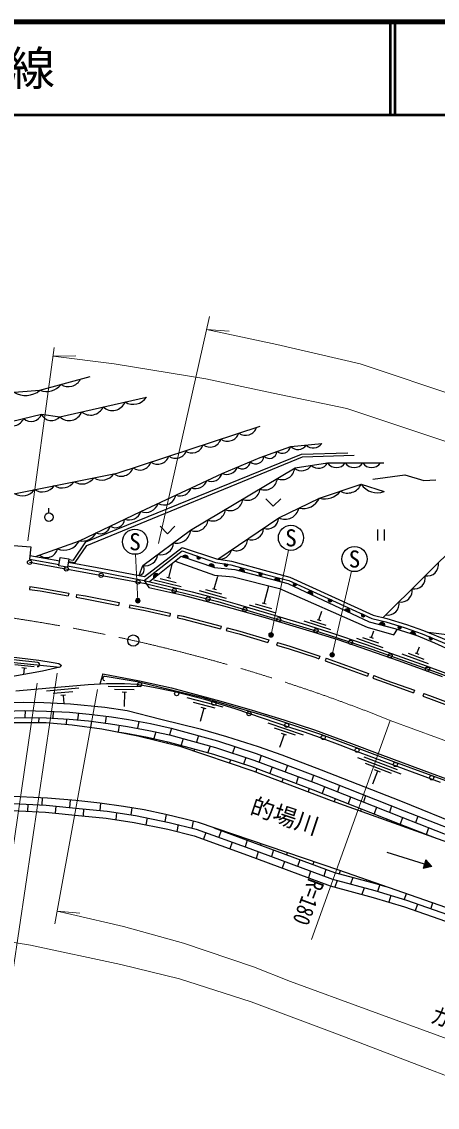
# Model space of a CAD drawing. Units: millimetres at full size, sheet at 1:1000; details may follow other scales. Extents: x 40000 to 680000, y 20000 to 380000.
# Drawn here: x 258173 to 302807, y 263480 to 380000 of the extents above; entities that cross this region are included whole.
import ezdxf
from ezdxf.enums import TextEntityAlignment as Align

# ---------------------------------------------------------------- set-up
doc = ezdxf.new("R2010")
doc.units = ezdxf.units.MM
doc.header["$LTSCALE"] = 1000
doc.linetypes.add('CHAIN', pattern=[18.5, 12, -1.5, 3.5, -1.5])
for name, color, linetype, lineweight in [('M-BGD', 7, 'Continuous', 25), ('M-BMK', 2, 'CHAIN', 13), ('M-BMK-SRVR', 3, 'Continuous', 25), ('M-STR-HTXT', 7, 'Continuous', 13), ('M-STR-STRC', 7, 'Continuous', 25), ('M-TTL', 2, 'Continuous', 140), ('M-TTL-LINE', 7, 'Continuous', 50)]:
    doc.layers.add(name, color=color, linetype=linetype, lineweight=lineweight)
doc.layers.add('M-BMK-HTXT', color=7, linetype='Continuous')
doc.layers.add('M-TTL-TXT', color=7, linetype='Continuous')
doc.styles.add('ＭＳ ゴシック', font='')
doc.styles.get('ＭＳ ゴシック').set_extended_font_data('MS Gothic')

msp = doc.modelspace()

# ---------------------------------------------------------------- hatches: boundary and pattern name
at = {"layer": 'M-BGD'}
for points in [[(276043, 322371), (275449, 322568, -0.84072)], [(277391, 322504, -0.4608), (277124, 322349, -0.4608), (277012, 322637)], [(278860, 321439), (278266, 321635, -0.84072)], [(280318, 321754, -0.4608), (280086, 321550, -0.4608), (279921, 321811)], [(272838, 320663), (272349, 320272, -0.84072)], [(282096, 320923), (281491, 321082, -0.84072)], [(284027, 320760, -0.4608), (283771, 320588, -0.4608), (283640, 320869)], [(285902, 319922), (285296, 320082, -0.84072)], [(287723, 319620, -0.4608), (287443, 319489, -0.4608), (287358, 319787)], [(289436, 318441), (288870, 318707, -0.84072)], [(291502, 317894, -0.4608), (291222, 317764, -0.4608), (291137, 318061)], [(293419, 316573), (292852, 316838, -0.84072)], [(295050, 316274, -0.4608), (294769, 316144, -0.4608), (294684, 316441)], [(297180, 315164), (296574, 315320, -0.84072)], [(298973, 315053, -0.4608), (298712, 314887, -0.4608), (298589, 315171)], [(300486, 314158), (299891, 314353, -0.84072)], [(302327, 313815, -0.4608), (302053, 313673, -0.4608), (301955, 313966)], [(301295, 289099), (302207, 289340), (301591, 290054)]]:
    msp.add_hatch(color=256, dxfattribs=at).paths.add_polyline_path(points)
at = {"layer": 'M-STR-HTXT'}
for points in [[(270865, 317966, -1), (270426, 317727, -0.41421), (270526, 318066, -0.41421)], [(285173, 314307, -1), (284734, 314068, -0.41421), (284834, 314407, -0.41421)], [(291737, 312162, -1), (291298, 311923, -0.41421), (291398, 312262, -0.41421)]]:
    msp.add_hatch(color=256, dxfattribs=at).paths.add_polyline_path(points)

# ---------------------------------------------------------------- linework, layer by layer
at = {"layer": 'M-BGD'}
for p, q in [((261097, 327272), (261097, 327780)), ((296386, 325507), (296386, 324333)), ((297086, 325507), (297086, 324333)), ((259017, 322300), (262201, 321756)), ((259061, 322698), (262262, 322151)), ((273973, 320326), (274324, 321784)), ((275449, 322568), (276043, 322371)), ((277391, 322504), (277012, 322637)), ((278266, 321635), (278860, 321439)), ((280318, 321754), (279921, 321811)), ((272349, 320272), (272838, 320663)), ((278854, 319113), (279244, 320494)), ((281491, 321082), (282096, 320923)), ((284027, 320760), (283640, 320869)), ((259035, 319362), (258994, 319065)), ((272374, 320094), (275290, 319391)), ((273027, 320245), (274777, 319824)), ((273768, 320375), (274177, 320277)), ((284210, 317568), (284717, 319459)), ((285296, 320082), (285902, 319922)), ((287723, 319620), (287358, 319787)), ((263223, 318678), (263172, 318383)), ((264058, 318534), (264007, 318239)), ((277247, 318944), (280134, 318128)), ((277906, 319069), (279639, 318580)), ((278652, 319170), (279056, 319056)), ((288870, 318707), (289436, 318441)), ((268630, 317651), (268571, 317357)), ((269783, 317422), (269724, 317128)), ((282602, 317417), (285479, 316568)), ((283262, 317535), (284989, 317025)), ((284009, 317627), (284412, 317508)), ((291502, 317894), (291137, 318061)), ((274134, 316500), (274069, 316207)), ((274955, 316318), (274891, 316026)), ((289142, 315782), (290852, 315220)), ((289891, 315852), (290290, 315721)), ((290091, 315786), (290404, 316739)), ((292852, 316838), (293419, 316573)), ((295050, 316274), (294684, 316441)), ((279598, 315117), (279521, 314827)), ((280222, 314952), (280145, 314662)), ((288479, 315684), (291329, 314748)), ((295731, 313900), (295983, 314607)), ((296574, 315320), (297180, 315164)), ((298973, 315053), (298589, 315171)), ((284702, 313664), (284616, 313376)), ((294117, 313838), (296943, 312832)), ((294783, 313919), (296479, 313316)), ((295533, 313971), (295929, 313830)), ((299891, 314353), (300486, 314158)), ((302327, 313815), (301955, 313966)), ((285640, 313384), (285554, 313097)), ((300621, 312188), (300884, 312890)), ((290193, 311907), (290093, 311625)), ((290857, 311671), (290757, 311389)), ((299006, 312150), (301817, 311101)), ((299673, 312221), (301360, 311592)), ((300425, 312261), (300818, 312114)), ((259508, 310749), (257419, 310966)), ((258682, 310593), (258195, 310644)), ((258439, 310619), (258367, 309929)), ((266891, 310002), (266578, 308895)), ((295400, 310032), (295297, 309751)), ((295976, 309821), (295873, 309540)), ((264318, 308452), (260833, 308131)), ((263648, 308089), (261557, 307896)), ((262874, 307716), (262386, 307671)), ((262630, 307694), (262712, 306804)), ((270956, 308592), (267457, 308640)), ((270252, 308302), (268153, 308330)), ((269443, 308013), (268953, 308019)), ((269198, 308016), (269178, 306516)), ((300342, 308253), (300242, 307971)), ((301349, 307895), (301249, 307612)), ((279809, 306409), (275941, 307425)), ((278960, 306322), (276638, 306931)), ((258543, 306054), (258499, 305304)), ((261544, 305980), (261500, 305232)), ((264259, 305803), (264160, 305059)), ((267240, 305462), (267141, 304719)), ((277723, 306336), (277342, 304886)), ((277993, 306265), (277452, 306408)), ((260000, 305279), (259971, 304784)), ((262998, 305159), (262965, 304588)), ((265653, 304906), (265569, 304270)), ((268626, 304506), (268528, 303769)), ((270737, 304902), (270619, 304161)), ((274269, 304164), (274051, 303446)), ((288439, 303432), (284651, 304718)), ((287585, 303406), (285313, 304177)), ((270501, 303420), (270495, 303384)), ((272581, 303768), (272363, 303048)), ((275499, 303054), (275282, 302336)), ((277165, 303379), (276948, 302661)), ((286352, 303507), (285870, 302087)), ((286618, 303417), (286087, 303597)), ((273833, 302727), (273792, 302592)), ((276730, 301943), (276670, 301746)), ((278396, 302269), (278178, 301551)), ((281050, 302218), (280817, 301504)), ((280585, 300791), (280475, 300453)), ((282242, 301035), (282010, 300321)), ((283892, 301255), (283659, 300542)), ((298937, 299239), (294260, 301006)), ((294906, 301082), (298502, 299724)), ((283426, 299828), (283311, 299475)), ((285065, 300014), (284832, 299300)), ((286703, 300199), (286470, 299486)), ((297896, 299312), (295089, 300372)), ((296386, 299561), (295856, 298158)), ((296714, 299437), (296059, 299685)), ((286237, 298772), (286119, 298409)), ((287876, 298958), (287643, 298244)), ((289514, 299143), (289281, 298430)), ((289049, 297716), (288927, 297342)), ((290682, 297886), (290449, 297171)), ((292312, 298048), (292079, 297334)), ((258835, 296011), (258783, 295262)), ((260386, 296686), (260334, 295941)), ((263377, 296445), (263322, 295663)), ((266643, 296116), (266576, 295333)), ((291847, 296619), (291737, 296282)), ((293477, 296782), (293244, 296067)), ((295108, 296944), (294875, 296229)), ((261829, 295815), (261776, 295066)), ((264815, 295511), (264763, 294763)), ((268341, 295102), (268272, 294354)), ((270014, 295615), (269877, 294866)), ((273701, 294897), (273553, 294149)), ((294642, 295515), (294562, 295270)), ((296273, 295677), (296040, 294963)), ((297903, 295840), (297670, 295125)), ((271633, 294536), (271512, 293795)), ((274973, 293822), (274818, 293088)), ((276597, 294181), (276433, 293466)), ((297437, 294411), (297387, 294258)), ((299068, 294574), (298835, 293859)), ((300701, 294743), (300468, 294028)), ((277939, 292974), (277706, 292261)), ((279592, 293205), (279349, 292460)), ((281012, 292723), (280993, 292665)), ((300235, 293314), (300213, 293245)), ((301868, 293483), (301626, 292739)), ((280759, 291945), (280526, 291232)), ((282402, 292146), (282169, 291430)), ((283854, 291760), (283809, 291624)), ((283577, 290911), (283344, 290197)), ((285217, 291101), (284984, 290388)), ((286695, 290797), (286624, 290579)), ((301443, 289577), (297431, 290821)), ((286391, 289865), (286159, 289151)), ((288031, 290056), (287798, 289342)), ((289536, 289834), (289438, 289533)), ((290846, 289010), (290613, 288296)), ((301591, 290054), (301295, 289099)), ((302207, 289340), (301295, 289099)), ((302207, 289340), (301591, 290054)), ((289206, 288819), (288973, 288106)), ((292035, 287820), (291803, 287106)), ((292377, 288870), (292268, 288534)), ((293720, 288148), (293487, 287434)), ((295211, 287883), (295172, 287762)), ((294939, 287048), (294706, 286334)), ((296628, 287390), (296388, 286652)), ((297823, 286216), (297591, 285503)), ((299462, 286404), (299259, 285780)), ((300679, 285298), (300447, 284584)), ((302296, 285418), (302097, 284806))]:
    msp.add_line(p, q, dxfattribs=at)
for points in [[(220508, 326315), (222119, 327154), (232300, 331589), (235475, 334871), (239777, 336886), (242096, 337897), (247233, 339453), (260131, 340436), (265540, 341901)], [(234480, 325241), (234281, 325546), (228281, 324804), (227870, 326287), (236786, 331494), (250647, 335566), (260312, 337885), (262259, 337607), (271571, 339698)], [(237792, 324676), (239006, 325319), (244629, 326797), (268433, 331551), (283780, 336588)], [(259665, 322595), (264372, 324274), (270979, 327441), (279707, 331521), (283789, 333212), (287061, 334411), (290393, 334715)], [(263176, 322058), (263933, 321957), (265181, 323768), (288336, 333283), (293881, 333480)], [(263208, 322267), (263741, 322218), (265058, 324158), (288219, 333566), (293185, 333737)], [(270776, 320551), (271186, 321635), (276317, 325421), (287551, 332113), (291024, 332645), (297082, 332645)], [(295899, 330913), (299327, 331373), (301373, 330761), (302665, 330820)], [(279234, 322312), (285775, 326745), (290156, 328856), (294635, 330354), (297102, 329585)], [(284399, 328796), (285194, 328001), (285990, 328796)], [(273045, 325843), (273840, 325048), (274635, 325843)], [(296992, 316054), (305430, 324418), (308209, 324592), (311608, 324443), (327871, 321567), (330551, 321840)], [(237367, 323741), (242563, 323701), (246001, 323464), (252877, 322694), (255512, 322436), (255690, 323858), (257284, 323768), (259167, 323647), (259017, 322300)], [(263105, 321595), (266205, 321027), (271336, 320035), (275418, 323198), (278986, 321943), (280635, 321710), (284488, 320631), (286847, 320020), (295792, 315935), (297270, 315575), (299355, 314936), (301172, 314283), (303768, 313231)], [(263166, 321991), (266279, 321420), (271373, 320435), (275403, 323559), (279078, 322334), (280718, 322102), (284592, 321018), (286981, 320398), (295923, 316315), (297376, 315961), (299481, 315315), (301315, 314657), (303924, 313599)], [(259020, 321978), (271484, 319715), (279239, 317773), (289774, 314623), (295766, 312640), (302800, 310137), (308611, 307914), (310927, 307005), (318682, 306123), (324934, 305382), (330073, 304820), (333339, 303759), (335764, 302857), (339090, 301476), (342187, 299987), (344752, 298445), (349711, 295200), (351872, 293606)], [(271888, 319902), (275286, 322622), (278895, 321427), (281073, 321192), (286761, 319696), (295495, 315599), (298260, 314886), (300545, 314139), (302488, 313328), (304538, 312410), (306588, 311343), (309685, 309401), (310902, 310020), (324218, 307796), (331179, 306643), (337512, 304420), (342061, 301795), (345200, 299704), (347396, 298114), (350903, 295349), (354249, 292357), (356824, 289726)], [(274645, 322110), (278883, 320589), (280885, 320403), (285866, 319176), (295273, 315018), (298125, 314175), (298540, 314795)], [(259035, 319362), (260216, 319197), (263223, 318678)], [(271336, 320035), (271835, 319288), (275368, 318491), (279860, 317303), (284304, 316034), (289091, 314634), (292115, 313682), (295301, 312596), (298694, 311406), (303327, 309723)], [(271336, 320035), (276489, 318794), (279049, 318134), (281319, 317471), (284562, 316528), (288289, 315420), (291331, 314442), (295171, 313142), (299015, 311810), (301598, 310879), (305261, 309518), (310980, 307291), (322736, 306014), (330350, 305106), (333888, 303892), (337166, 302619), (339226, 301706), (341749, 300516), (343778, 299455), (345606, 298217), (347882, 296673), (351576, 293955), (353816, 292222), (356824, 289726)], [(258994, 319065), (260169, 318900), (263172, 318383)], [(264007, 318239), (264975, 318072), (268571, 317357)], [(264058, 318534), (265029, 318367), (268630, 317651)], [(269724, 317128), (271424, 316790), (274069, 316207)], [(269783, 317422), (271485, 317084), (274134, 316500)], [(274891, 316026), (275435, 315905), (279521, 314827)], [(274955, 316318), (275506, 316197), (279598, 315117)], [(280145, 314662), (281514, 314301), (284616, 313376)], [(280222, 314952), (281595, 314590), (284702, 313664)], [(259890, 311226), (250699, 312238), (240979, 313174), (236810, 313511), (232859, 313730), (228777, 313929), (225124, 313929), (221531, 313771), (218136, 313513), (213868, 313076), (202321, 311546), (195571, 310355), (194360, 310137), (188192, 308013), (189122, 304042)], [(318137, 311298), (317905, 311322), (315475, 311633), (312423, 311763), (311346, 312224), (310136, 313343), (308554, 313306), (307582, 313708), (301829, 314449)], [(245154, 312471), (245840, 312409), (262254, 310705)], [(245185, 313021), (249688, 312577), (254937, 312082), (259996, 311483), (261556, 311234), (262154, 311107), (262458, 310904), (262254, 310705), (260413, 310294), (253005, 308973), (245613, 308902), (245549, 309094)], [(285554, 313097), (286885, 312700), (289766, 311741), (290093, 311625)], [(285640, 313384), (286975, 312986), (289863, 312024), (290193, 311907)], [(290757, 311389), (292952, 310610), (295297, 309751)], [(290857, 311671), (293053, 310892), (295400, 310032)], [(266891, 310002), (270829, 309270), (274263, 308487), (279561, 307082), (282913, 306109), (286319, 305082), (289617, 304002), (293591, 302543), (296630, 301374), (301360, 299645), (307605, 297348), (313660, 295106), (320977, 292364), (327978, 289797), (330694, 288763)], [(303166, 298350), (293839, 301777), (292381, 302336), (290260, 303143), (288529, 303728), (287084, 304209), (281088, 306244), (277951, 307207), (274632, 308078), (272342, 308534), (270551, 308864), (269211, 308916), (267284, 308942), (265319, 308812), (263263, 308656), (261141, 308461), (257528, 308135)], [(338527, 285639), (330203, 288751), (322143, 291730), (309317, 296489), (298139, 300575), (290400, 303473), (284488, 305413), (277795, 307386), (270570, 309148), (267132, 309721)], [(295873, 309540), (297190, 309057), (300242, 307971)], [(295976, 309821), (297292, 309340), (300342, 308253)], [(301349, 307895), (301954, 307679), (305515, 306345)], [(255016, 306848), (258335, 306952), (260561, 306913), (263398, 306770), (267115, 306429), (269484, 306065), (273128, 305141), (277332, 304101), (280151, 303290), (283561, 302197), (286125, 301312), (290342, 299699), (298849, 296363), (305538, 293644)], [(301249, 307612), (301851, 307398), (305410, 306064)], [(250116, 305715), (255301, 305974), (258488, 306055), (260848, 306014), (263317, 305894), (265414, 305692), (267815, 305390), (269650, 305108), (271990, 304664), (274209, 304180), (279198, 302829), (283353, 301458), (290019, 298954), (299257, 295305), (304753, 293164), (308485, 291833), (315746, 289273), (318864, 288180), (325339, 286708), (328895, 284839)], [(250251, 304907), (255334, 305225), (258491, 305305), (260823, 305265), (263262, 305146), (265332, 304947), (267711, 304647), (269523, 304368), (271840, 303929), (274031, 303452), (278982, 302110), (283103, 300750), (289749, 298254), (298983, 294607), (304491, 292461), (308234, 291127), (315497, 288566), (318656, 287458), (325011, 286014)], [(250319, 304499), (254058, 304784), (260798, 304784), (263579, 304532), (266781, 304111), (270657, 303353), (275165, 302258), (282980, 299601), (291406, 296401), (304803, 291601), (324333, 284433)], [(268684, 303739), (269396, 303629), (271690, 303194), (273852, 302723), (278766, 301391), (282854, 300043), (289479, 297554), (298709, 293909), (302694, 292356)], [(358239, 260886), (356616, 261812), (353312, 263595), (347246, 266769), (336641, 272448), (322821, 278141), (319220, 279528), (292245, 288916), (277148, 294033), (275740, 294412), (273659, 294907), (271314, 295402), (269100, 295765), (266556, 296129), (263980, 296393), (260940, 296657), (256480, 296888), (251581, 296916)], [(251686, 296290), (257933, 296053), (260797, 295919), (264716, 295521), (267345, 295255), (270388, 294787), (274020, 294054), (276917, 293348), (282685, 291242), (291540, 287952), (296110, 286736), (299506, 285705), (309030, 282400)], [(251811, 295535), (257901, 295303), (260742, 295171), (264640, 294775), (267250, 294511), (270256, 294049), (273857, 293322), (276698, 292629), (282426, 290538), (291312, 287236), (295904, 286015), (299274, 284991), (308802, 281686)], [(278820, 293466), (282944, 291946), (291767, 288668), (296315, 287458), (297253, 287173)]]:
    msp.add_lwpolyline(points, dxfattribs=at)
msp.add_lwpolyline([(262316, 322505), (263223, 322366), (263082, 321443), (262174, 321582)], close=True, dxfattribs=at)
for centre, radius in [((261097, 326822), 450), ((259020, 321978), 225), ((262960, 321263), 225), ((266702, 320583), 225), ((270669, 319863), 225), ((274553, 318947), 225), ((278188, 318036), 225), ((282128, 316909), 225), ((285774, 315819), 225), ((289774, 314623), 225), ((293484, 313395), 225), ((297739, 311938), 225), ((301750, 310510), 225), ((270829, 308854), 225), ((274815, 307881), 225), ((278811, 306854), 225), ((282585, 305739), 225), ((286627, 304474), 225), ((290555, 303175), 225), ((294190, 301813), 225), ((298298, 300277), 225), ((302199, 298851), 225)]:
    msp.add_circle(centre, radius, dxfattribs=at)
for centre, radius, start, end in [((263181, 342317), 1490, 238.26905, 332.04351), ((258584, 342293), 2416, 238.92088, 309.79732), ((260838, 342314), 2007, 249.34418, 320.96838), ((267914, 339740), 1476, 227.41738, 337.90251), ((270165, 340606), 1674, 238.15972, 327.16018), ((263270, 338615), 1428, 224.93404, 340.38586), ((265575, 339240), 1463, 228.99812, 336.32178), ((257179, 337936), 1316, 229.88979, 337.09451), ((259203, 338275), 1176, 226.37092, 340.61338), ((261366, 338312), 1138, 202.05579, 321.69301), ((280295, 336224), 1252, 234.43761, 341.91128), ((282213, 336853), 1252, 234.43761, 341.91128), ((276459, 334965), 1252, 234.43761, 341.91128), ((278377, 335594), 1252, 234.43761, 341.91128), ((287833, 335154), 1071, 223.89646, 326.53625), ((289494, 335357), 1104, 225.99156, 324.44115), ((272783, 333758), 1252, 234.43761, 341.91128), ((274701, 334387), 1252, 234.43761, 341.91128), ((283326, 333406), 867, 226.77018, 356.93694), ((284771, 333932), 814, 224.68182, 355.57007), ((286153, 334601), 928, 232.04383, 348.20806), ((268870, 332562), 1345, 233.64656, 340.36564), ((270865, 333128), 1252, 234.43761, 341.91128), ((280212, 332616), 1206, 245.25942, 339.74334), ((281873, 332884), 866, 232.32573, 352.67703), ((288243, 333030), 1231, 231.43512, 328.06309), ((290059, 333148), 1089, 224.94286, 332.49094), ((291970, 333267), 1131, 213.30413, 326.69587), ((293861, 333267), 1131, 213.30413, 326.69587), ((295752, 333267), 1131, 213.30413, 326.69587), ((264654, 331956), 1573, 237.6059, 324.98013), ((266785, 332381), 1573, 237.6059, 324.98013), ((278554, 331855), 1200, 246.25778, 343.84789), ((284298, 331058), 1322, 245.80591, 355.75294), ((286158, 332166), 1322, 245.80591, 355.75294), ((258260, 330679), 1573, 237.6059, 324.98013), ((260391, 331105), 1573, 237.6059, 324.98013), ((262522, 331530), 1573, 237.6059, 324.98013), ((275188, 330355), 1257, 248.04893, 342.05674), ((276840, 331190), 1305, 249.53365, 340.57202), ((282438, 329950), 1322, 245.80591, 355.75294), ((293168, 331019), 1611, 241.35316, 335.64881), ((296347, 331504), 2062, 213.89115, 291.47124), ((273455, 329413), 1282, 240.18415, 349.92152), ((280578, 328842), 1322, 245.80591, 355.75294), ((288401, 329697), 1946, 257.06102, 334.38037), ((290727, 330870), 2094, 254.16983, 322.83214), ((269684, 327888), 1369, 250.29022, 340.9365), ((271506, 328711), 1375, 247.48004, 342.62563), ((278718, 327735), 1322, 245.80591, 355.75294), ((286440, 328166), 1568, 244.91497, 346.52642), ((268239, 326666), 986, 235.13923, 356.08749), ((276858, 326627), 1322, 245.80591, 355.75294), ((284548, 326787), 1228, 250.18302, 358.06709), ((264653, 326003), 1752, 260.77794, 330.44879), ((266618, 326140), 1094, 246.20199, 345.02474), ((274804, 325551), 1518, 257.76966, 355.08861), ((282869, 325648), 1263, 249.00304, 359.24707), ((262734, 325147), 1856, 247.33333, 331.93128), ((273104, 324165), 1382, 256.89847, 355.9598), ((281226, 324405), 1192, 245.17874, 3.07136), ((260836, 323686), 1209, 231.30276, 347.96185), ((271449, 322958), 1349, 258.77834, 354.07993), ((279384, 323698), 1394, 263.81939, 344.43071), ((270659, 321215), 674, 279.96991, 38.54943), ((275729, 322418), 318, 351.56753, 151.78526), ((277191, 322541), 203, 151.65881, 349.5822), ((278545, 321485), 318, 351.56753, 151.78526), ((280115, 321751), 203, 162.97583, 0.89921), ((301724, 321721), 1212, 259.64589, 9.85021), ((272628, 320425), 318, 48.57084, 208.78857), ((281779, 320950), 318, 355.15599, 155.37372), ((283825, 320784), 203, 155.40438, 353.32777), ((300312, 320322), 1212, 259.64589, 9.85021), ((285585, 319949), 318, 355.15599, 155.37372), ((287527, 319674), 203, 146.49689, 344.42028), ((289130, 318525), 318, 344.75634, 144.97407), ((298900, 318922), 1212, 259.64589, 9.85021), ((291306, 317949), 203, 146.49689, 344.42028), ((293113, 316656), 318, 344.75634, 144.97407), ((297488, 317522), 1212, 259.64589, 9.85021), ((294854, 316329), 203, 146.49689, 344.42028), ((296864, 315190), 318, 355.43995, 155.65768), ((298771, 315081), 203, 153.99398, 351.91737), ((300171, 314204), 318, 351.78752, 152.00525), ((302129, 313861), 203, 148.95523, 346.87862), ((259866, 311002), 225, 263.71763, 83.71763), ((267095, 309499), 225, 80.54288, 260.54288)]:
    msp.add_arc(centre, radius, start, end, dxfattribs=at)
at = {"layer": 'M-BMK'}
msp.add_lwpolyline([(297749, 305009), (353360, 284432), (353638, 284334)], dxfattribs=at)
msp.add_arc((230759, 137940), 180000, 68.15043, 128.93327, dxfattribs=at)
at = {"layer": 'M-BMK-SRVR'}
msp.add_circle((270154, 313576), 600, dxfattribs=at)
at = {"layer": 'M-STR-HTXT'}
for p, q in [((278329, 348351), (272880, 323990)), ((278020, 346970), (280469, 346796)), ((261662, 345030), (258837, 324292)), ((261537, 344109), (263991, 344150)), ((270645, 317847), (270404, 322834)), ((284953, 314188), (286819, 323279)), ((291518, 312043), (293605, 321014)), ((257207, 278012), (261993, 310060)), ((259845, 309011), (256306, 284756)), ((266304, 308310), (261733, 283160)), ((289285, 281486), (297749, 305009)), ((261980, 284522), (264426, 284314))]:
    msp.add_line(p, q, dxfattribs=at)
for points in [[(278020, 346970), (285588, 345353), (294534, 343268), (305435, 339630), (310256, 337703), (326422, 331795), (350322, 322855), (353075, 321840)], [(261537, 344109), (268112, 343296), (277965, 341663), (285176, 340146), (293073, 338484), (303714, 334933), (308469, 333032), (324688, 327106), (348581, 318168), (363526, 312658), (364883, 312181)], [(261980, 284522), (263547, 284189), (269095, 282874), (275532, 281085), (283064, 278572), (287030, 276986), (303880, 270829), (326847, 263142), (340625, 258449), (348441, 255450), (355083, 253381), (370010, 249503)], [(249201, 282495), (259129, 280890), (268806, 278815), (275119, 277279), (282802, 274788), (292106, 271343), (302453, 267362), (326538, 258210), (341994, 252416), (349112, 249955), (356730, 247570), (364386, 245571), (368916, 244633)]]:
    msp.add_lwpolyline(points, dxfattribs=at)
for centre in [(270645, 317847), (284953, 314188), (291518, 312043)]:
    msp.add_circle(centre, 250, dxfattribs=at)
at = {"layer": 'M-STR-STRC'}
for centre in [(270339, 324182), (287091, 324601), (293911, 322329)]:
    msp.add_circle(centre, 1350, dxfattribs=at)
at = {"layer": 'M-TTL'}
msp.add_line((680000, 380000), (40000, 380000), dxfattribs=at)
at = {"layer": 'M-TTL-LINE'}
for p, q in [((297750, 380000), (297750, 370000)), ((298250, 380000), (298250, 370000)), ((40000, 370000), (680000, 370000))]:
    msp.add_line(p, q, dxfattribs=at)

# ---------------------------------------------------------------- texts
at = {"layer": 'M-BMK-HTXT', "style": 'ＭＳ ゴシック'}
msp.add_text('的場川', height=1833, rotation=341.538, dxfattribs=at).set_placement((282417, 294530), align=Align.BOTTOM_LEFT)
at = {"layer": 'M-STR-HTXT', "style": 'ＭＳ ゴシック', "width": 0.8}
msp.add_text('R=180', height=1833, rotation=249.59, dxfattribs=at).set_placement((288463, 288344), align=Align.BOTTOM_LEFT)
msp.add_text('ガードレール\u3000L=115.0', height=1833, rotation=341.494, dxfattribs=at).set_placement((311740, 268773), align=Align.BOTTOM_CENTER)
at = {"layer": 'M-STR-STRC', "style": 'ＭＳ ゴシック'}
for p in [(270339, 324182), (287091, 324601), (293911, 322329)]:
    msp.add_text('S', height=1833, dxfattribs=at).set_placement(p, align=Align.MIDDLE_CENTER)
at = {"layer": 'M-TTL-TXT', "style": 'ＭＳ ゴシック'}
msp.add_text('一般県道\u3000串夜市線', height=3666, dxfattribs=at).set_placement((216734, 375000), align=Align.MIDDLE_LEFT)

doc.saveas('drawing.dxf')
